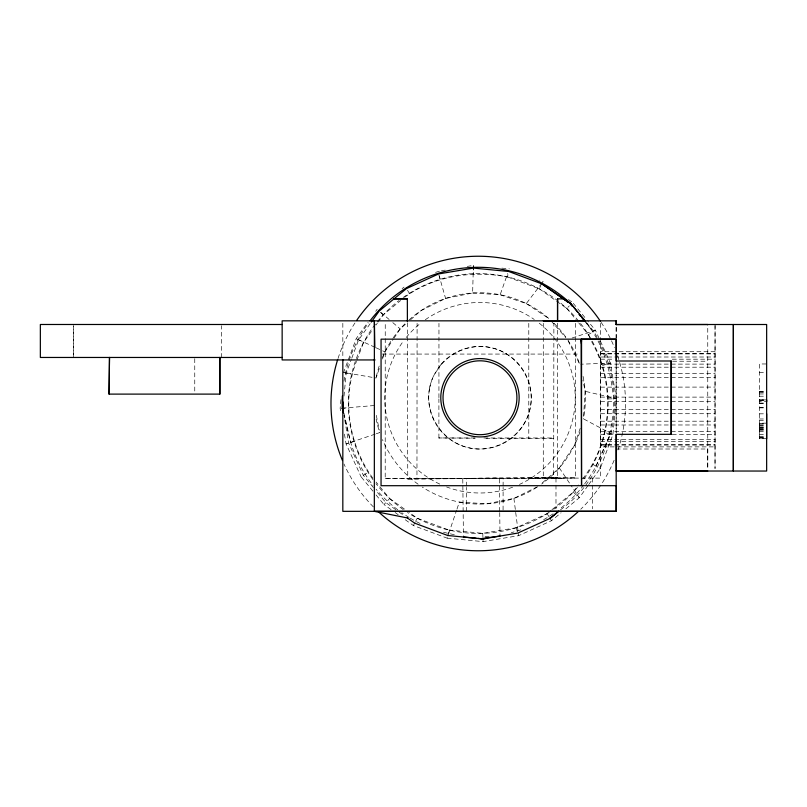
<?xml version="1.0" encoding="UTF-8"?>
<svg xmlns="http://www.w3.org/2000/svg" width="807" height="807" viewBox="0 0 807 807"><rect width="100%" height="100%" fill="white"/><g stroke="black" fill="none" stroke-linecap="round" stroke-linejoin="round"><path stroke-width="0.61" stroke-dasharray="4.04 3.03" d="M73.346 357.461L73.356 325.705L73.376 356.24M221.693 357.461L221.683 325.715M575.502 323.355L575.502 477.926L385.201 478.601L385.242 323.325M385.201 478.601L416.957 478.42L417.098 323.355M438.907 437.959L438.897 398.92M438.927 397.659L438.958 323.355M466.607 511.295L466.638 487.367M466.638 486.107L466.648 478.551L470.774 478.531M503.074 510.034L503.114 487.398M503.114 486.137L503.124 478.591L466.648 478.551M600.59 323.365L600.448 478.117L553.683 478.097L553.874 323.365M616.175 432.35L616.175 362.192M616.175 338.385L616.185 325.857L616.165 338.022M715.032 325.756L715.032 468.544L715.083 324.505M766.65 438.695L759.326 438.695L759.326 363.967L766.65 363.967M759.326 391.647L766.65 392.041M410.531 319.794L420.881 310.685L445.595 298.439L472.63 293.002L473.416 265.382L467.273 266.411M588.717 484.583L600.267 468.373L612.906 434.58L583.411 418.823L585.156 391.304L582.936 380.238M340.958 399.667L340.13 408.332L340.947 413.234M343.994 396.096L346.223 373.026L351.348 359.317M372.854 478.168C348.876 445.403 341.613 399.435 356.482 361.334M582.755 478.803C612.745 440.36 615.479 383.688 591.551 341.502M560.532 509.752C595.727 484.765 613.723 441.197 613.653 398.759C610.768 371.805 603.727 344.095 586.144 322.81M447.693 535.858L449.025 530.098L417.249 518.225L409.068 512.384M404.539 297.319C433.843 275.913 472.196 270.163 507.462 276.902L508.259 273.452M379.29 368.506L376.082 378.009L343.58 372.42L356.22 338.627L367.77 322.417M382.498 358.994L384.899 351.872L393.231 339.344M405.265 519.748L413.366 525.528L447.159 538.158L448.339 534.668M448.732 533.508L456.591 510.226M456.984 509.066L459.334 502.075L486.863 503.83L513.908 498.393L538.612 486.147A105.656 105.656 0 0 1 422.283 487.065M580.203 428.325L574.594 444.96L559.312 467.919L540.498 484.493M472.63 293.002L500.158 294.757L507.653 273.553M351.771 358.177L358.611 339.898L370.776 322.83M356.926 360.164L363.523 342.511L373.005 329.216M584.641 483.887A133.417 133.417 0 0 0 596.05 466.012L610.263 433.974M596.05 466.012L610.849 433.995A136.09 136.09 0 0 0 599.107 340.836M413.366 525.528L415.03 522.391M415.585 521.352L417.249 518.225M507.462 276.902L539.237 288.775L540.902 285.648M541.457 284.609L543.121 281.472L539.621 280.17M393.927 338.304L400.181 328.913L406.768 323.113M375.719 311.28L377.162 309.252M375.921 325.12L377.383 323.082M378.11 322.054L383.214 314.901L400.665 300.517M551.948 509.681L573.273 492.099L578.377 484.946M587.99 485.592L579.325 497.748L564.92 509.62M500.158 294.757L526.295 303.573L541.658 283.398M391.082 509.631L384.001 504.577L389.64 498.524L376.052 482.051M556.618 301.182L566.847 308.476L569.268 305.883M402.118 288.674L404.045 287.09M449.025 530.098L482.788 533.346L516.238 527.748L547.096 513.676L550.979 510.478M447.159 538.158L483.07 541.618L518.659 535.656L551.484 520.697L561.087 512.778M372.915 491.14L361.052 476.745L368.063 472.357M578.831 323.012L588.424 334.643L595.435 330.255L610.405 363.089L616.356 398.668L612.906 434.58L604.836 432.723M435.568 272.373L440.279 270.93M375.124 434.136L346.082 443.911L361.052 476.745M376.284 433.742L379.774 432.572A105.656 105.656 0 0 1 376.163 419.226M572.143 338.002L595.435 330.255L587.526 320.661M354.001 441.49L346.082 443.911L344.034 431.644M602.486 365.51L610.405 363.089L580.949 364.209M441.51 270.728L445.192 270.113M374.337 405.528L340.13 408.332L348.402 408.039M503.124 478.591L491.261 478.601M531.056 478.369L557.627 477.371L557.556 322.75M608.085 398.961L616.356 398.668L585.156 391.304M407.404 322.8L407.757 479.015L557.627 477.371M407.757 479.015L575.502 477.926M715.042 351.721L600.6 351.731L600.6 446.876L715.042 446.876M600.6 353.506L715.042 353.506M600.6 353.91L715.042 353.91M382.316 354.071L579.89 354.071M600.6 357.007L715.042 357.007M600.6 359.196L614.43 359.196M672.281 359.186L715.042 359.186M672.624 361.223L707.759 361.223M600.6 364.118L715.042 364.108M600.6 367.205L715.042 367.195M759.326 372.572L766.65 372.572M600.6 373.621L715.042 373.621M600.6 377.404L715.042 377.404M600.6 387.148L715.042 387.088M759.326 391.738L766.65 391.647M759.326 392.575L766.65 392.575M759.326 393.957L766.65 393.957M759.326 396.217L766.65 396.217M600.6 397.115L715.042 397.115M759.326 399.314L766.65 399.314M766.65 399.909L759.326 399.909L759.326 401.674L766.65 401.674M759.326 400.524L766.65 400.524M759.326 400.665L766.65 400.665M600.6 401.483L715.042 401.483M759.326 403.097L766.65 403.097M759.326 403.298L766.65 403.298M759.326 407.424L766.65 407.424M759.326 407.858L766.65 407.858M600.6 409.502L715.042 409.502M600.6 413.729L715.042 413.719M759.326 413.82L766.65 413.82M759.326 418.984L764.209 418.984M759.326 420.659L766.65 420.659M600.6 421.204L715.042 421.193M766.65 423.161L759.326 423.161L759.326 438.695M759.326 423.705L764.209 423.705M759.326 424.149L764.209 424.149M600.6 424.986L715.042 424.976M759.326 425.723L766.65 425.723M759.326 426.035L766.65 426.035M759.326 427.75L766.65 427.75M759.326 427.922L764.209 427.922M759.326 428.033L766.65 428.033M759.326 429.132L766.65 429.132M759.326 429.627L766.65 429.627M759.326 430.192L766.65 430.192M600.6 431.402L715.042 431.392M759.326 431.523L766.65 431.523M600.6 434.489L614.43 434.489M672.281 434.489L715.042 434.479M759.326 434.519L766.65 434.509M759.326 436.779L766.65 436.779M759.326 437.172L766.65 437.172M759.326 437.545L766.65 437.545M475.121 437.969L438.857 437.959L475.081 438.211M483.867 437.969L553.804 437.979L553.763 438.594L483.827 438.272M759.326 438.221L766.65 438.221M600.6 439.412L715.042 439.401M600.6 441.6L715.042 441.59M600.6 444.687L715.042 444.687M600.6 445.101L715.042 445.091M616.165 449.005L707.759 449.005L707.759 468.605L707.759 324.505M416.957 478.42L563.286 478.46M501.893 268.126L509.328 268.842M343.58 372.42L351.65 374.277M374.973 347.282L356.22 338.627L363.523 342.511M376.072 347.797L381.59 350.339M382.7 350.853L384.899 351.872M592.963 464.489L600.267 468.373M526.295 303.573L549.254 318.846A105.656 105.656 0 0 0 407.132 321.67M568.441 299.528L572.486 302.423M539.237 288.775L555.599 300.446M389.64 498.524L404.983 509.469M395.773 509.681L385.837 502.6L376.526 491.302M399.152 512.092L404.277 515.744M395.137 512.526L398.174 514.695M380.843 312.4L389.135 319.471M392.817 322.618L400.181 328.913M380.622 312.48L383.214 314.901M573.273 492.099L579.325 497.748L571.043 485.411M550.909 320.732L565.828 337.669M573.283 303.382L586.729 319.703M586.477 322.568L593.649 331.263A136.09 136.09 0 0 1 598.532 339.747M566.847 308.476L578.034 322.043M373.429 487.539L363.342 475.303L348.674 443.124L344.034 415.454L350.652 442.397A133.417 133.417 0 0 0 372.945 485.32M376.082 494.984L384.001 504.577M584.47 320.944L593.145 331.697M559.312 467.919L570.357 484.382M407.505 290.318L409.391 293.324M547.096 513.676L548.982 516.682M549.607 517.691L551.484 520.697M568.037 340.675L579.729 364.26A105.656 105.656 0 0 0 568.168 340.584M588.424 334.643L591.027 340.362M439.21 275.863L440.249 279.252M516.238 527.748L517.963 533.397M438.847 274.874L445.595 298.439M343.953 413.113L350.652 442.397M376.314 415.363L379.28 430.111M513.908 498.393L518.659 535.656M473.416 265.382L473.699 273.654M482.788 533.346L483.07 541.618M499.725 511.356L499.351 478.016L462.774 478.43L463.43 537.028M499.745 512.596L500.007 536.05M616.175 361.223L616.175 432.703M592.509 478.097L592.509 508.824M555.983 478.097L555.983 508.824M543.282 323.325L543.282 477.895M528.787 323.345L528.787 438.584M342.834 323.325L342.824 358.429M194.759 358.691L194.759 392.888M539.237 323.183A95.246 95.246 0 0 1 519.476 484.412M512.576 487.236A95.246 95.246 0 0 1 446.614 486.964M439.744 484.079A95.246 95.246 0 0 1 402.421 342.44M406.193 337.508A95.246 95.246 0 0 1 421.304 322.699M425.309 319.733A95.246 95.246 0 0 1 534.264 319.481M579.86 432.179A105.656 105.656 0 0 1 541.689 484.008M418.107 484.22A105.656 105.656 0 0 1 382.447 439.593M376.334 376.788A105.656 105.656 0 0 1 379.24 365.853M382.316 357.562A105.656 105.656 0 0 1 392.495 338.839M393.211 337.8A105.656 105.656 0 0 1 406.224 322.548M553.844 323.103A105.656 105.656 0 0 1 566.07 337.497M583.078 376.365A105.656 105.656 0 0 1 583.411 418.823M583.875 484.886A133.417 133.417 0 0 1 559.18 509.449M553.108 513.827A133.417 133.417 0 0 1 543.615 519.688M520.797 529.836A133.417 133.417 0 0 1 511.285 532.65M489.092 536.362A133.417 133.417 0 0 1 484.139 536.675M454.311 534.638A133.417 133.417 0 0 1 443.426 532.186M420.033 523.44A133.417 133.417 0 0 1 410.208 518.155M409.139 517.519A133.417 133.417 0 0 1 401.795 512.738M397.74 509.782A133.417 133.417 0 0 1 376.102 489.224M343.984 381.176A136.09 136.09 0 0 1 368.537 322.861M403.127 297.49A129.927 129.927 0 0 1 582.906 480.478M577.429 487.418A129.927 129.927 0 0 1 553.36 509.51M549.204 512.334A129.927 129.927 0 0 1 407.515 512.485M403.318 509.641A129.927 129.927 0 0 1 376.012 483.675M372.965 479.64A129.927 129.927 0 0 1 399.062 300.486M617.547 355.736A147.267 147.267 0 0 1 617.244 452.122M614.117 460.293A147.267 147.267 0 0 1 580.758 509.227M373.389 506.897A147.267 147.267 0 0 1 343.984 464.005M338.042 358.429A147.267 147.267 0 0 1 355.171 322.629M601.124 322.346A147.267 147.267 0 0 1 614.48 347.585M429.617 388.036C424.25 414.959 443.275 443.083 470.259 448.107C497.183 453.473 525.307 434.438 530.33 407.454C535.697 380.531 516.672 352.417 489.678 347.383C462.764 342.027 434.64 361.052 429.617 388.036M441.217 364.159L433.843 375.336A51.285 51.285 0 0 0 479.156 449.035A51.285 51.285 0 0 0 526.789 376.819A51.285 51.285 0 0 0 441.207 364.159"/><path stroke-width="1.21" d="M616.185 320.843L616.185 324.596L616.175 320.853L282.147 320.833L282.147 359.942L375.073 359.942M407.343 517.933L374.337 511.335L374.377 320.843L374.852 347.716M579.335 314.276L585.065 320.843L557.546 320.843L557.546 298.862L563.589 298.862L571.094 303.896L585.68 321.6M374.377 511.335L616.165 511.285L616.296 485.693L381.055 485.703L381.065 339.162L581.151 339.162L581.544 485.703L581.554 339.162L616.195 339.192L616.235 361.001L671.192 360.991L671.222 434.327L616.195 434.337L616.165 511.285L342.824 511.335L342.834 359.539M766.65 438.695L766.65 413.82M766.65 401.674L766.65 399.909M581.484 341.654L581.554 339.172L616.185 339.182L616.235 361.001M343.419 402.168L342.834 408.231L343.439 411.842M371.361 322.023L379.149 311.099L406.435 288.603L438.625 273.936L473.507 268.095L508.713 271.485L541.85 283.862L571.084 303.946L577.842 312.4M567.946 302.393L563.619 298.812L571.094 303.896A136.09 136.09 0 0 0 370.01 320.883M477.915 538.42L482.979 538.905L517.862 533.064L550.051 518.397L558.515 511.416M550.051 518.397L558.666 511.295M480.801 538.703L500.007 536.05M482.828 538.905L487.378 538.168M109.076 394.109L109.5 357.461L109.076 394.109L219.847 394.109L219.847 357.471M407.343 298.842L393.987 298.862L407.343 298.842L407.394 321.539M282.147 324.495L40.35 324.485L40.35 357.461L282.147 357.471M616.306 324.505L766.65 324.505L766.65 471.046L616.165 470.985L707.759 471.046M616.165 324.585L707.759 324.505M575.502 320.843L543.282 320.803L557.546 320.843M616.195 434.337L616.286 471.036M671.142 360.991L671.152 434.327M463.43 537.028L476.09 538.249M482.979 538.905L447.774 535.515L414.637 523.138L407.343 517.933M541.85 283.862L563.468 299.034M570.64 304.4L572.183 306.236M579.093 314.508L580.626 316.344M582.17 318.18L584.47 320.944M343.439 413.033L342.239 408.14A136.09 136.09 0 0 1 342.36 395.894M581.151 339.162L581.353 343.489M557.546 298.862L557.556 321.489M219.837 357.461L219.837 394.098M578.044 511.789A147.267 147.267 0 0 1 378.715 512.042M342.491 460.565A147.267 147.267 0 0 1 337.669 359.619M356.563 320.55A147.267 147.267 0 0 1 600.438 321.317M733.341 324.505L733.351 471.046L733.402 324.505M458.396 430.454A39.18 39.18 0 0 0 519.083 400.08A39.18 39.18 0 0 0 462.431 362.716A39.18 39.18 0 0 0 458.396 430.454M459.627 428.588A36.94 36.94 0 0 0 516.843 399.949A36.94 36.94 0 0 0 463.44 364.714A36.94 36.94 0 0 0 459.627 428.588"/></g></svg>
